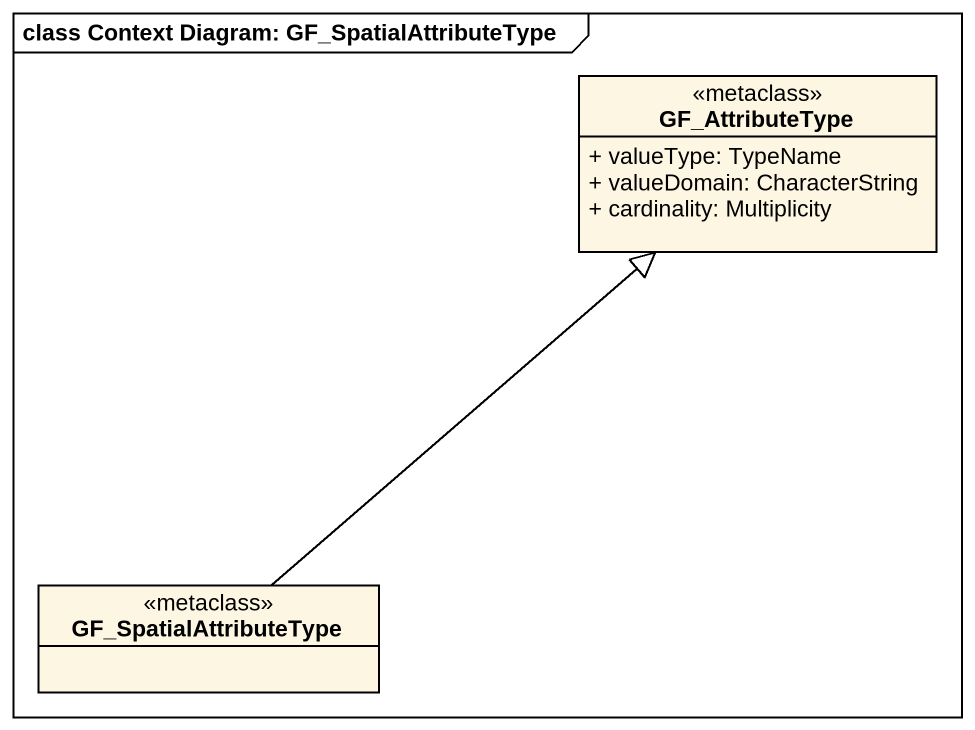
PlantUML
@startuml
mainframe class Context Diagram: GF_SpatialAttributeType
hide circle
hide empty members
skinparam classAttributeIconSize 0
class GF_AttributeType <<metaclass>> {
  + valueType: TypeName
  + valueDomain: CharacterString
  + cardinality: Multiplicity
}
class GF_SpatialAttributeType <<metaclass>>
GF_SpatialAttributeType -up-|> GF_AttributeType
@enduml
